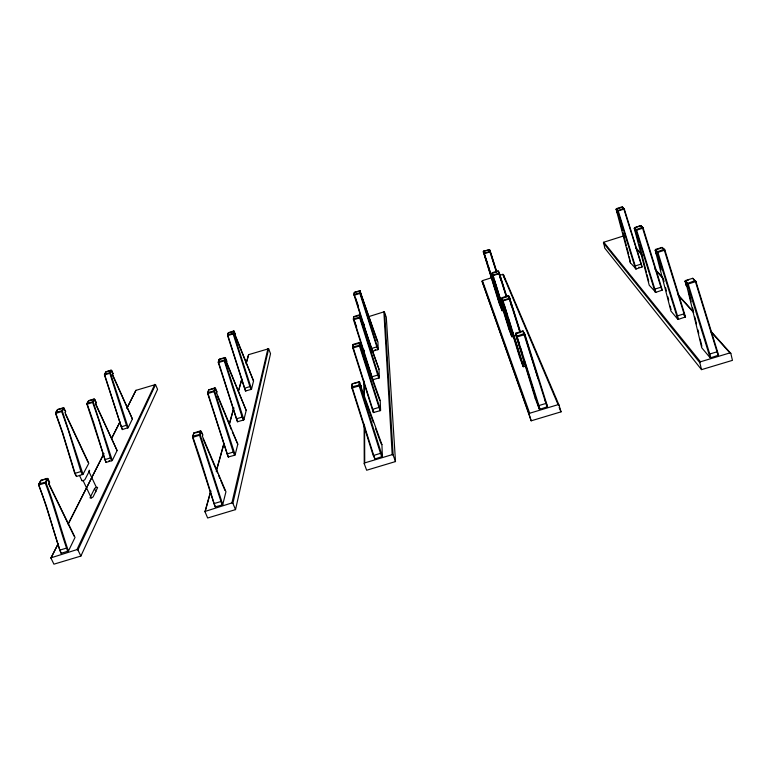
<?xml version="1.0" encoding="UTF-8"?>
<svg xmlns="http://www.w3.org/2000/svg" width="771" height="771" viewBox="0 0 771 771"><rect width="100%" height="100%" fill="white"/><g stroke="black" fill="none" stroke-linecap="round" stroke-linejoin="round"><path stroke-width="1.16" d="M634.321 228.457L634.658 227.561L640.711 225.643L643.149 228.081L662.308 290.127L655.832 292.334L649.24 285.251L634.321 228.457L634.658 227.561L636.586 230.009L655.832 292.334M360.953 385.606L360.722 387.64L360.953 385.606L358.92 381.77L352.183 383.862L351.74 387.428L373.183 455.41L375.024 458.947L382.377 456.461L381.915 444.549L361.098 387.167M371.95 351.441L378.224 349.475L377.925 341.977L359.662 290.715L354.323 292.421L353.985 294.782L369.964 345.408M382.377 456.461L359.816 385.625L359.681 382.223M380.585 410.326L360.057 345.793L359.932 342.931L359.238 342.526L353.108 344.454L352.839 348.049L373.366 412.533L380.064 410.712L380.585 410.326L380.199 400.438L359.932 342.931M372.605 379.862L379.322 377.78L360.221 317.691L360.105 315.194L359.459 314.819L353.754 316.63L353.388 319.29L371.188 375.718M378.224 349.475L360.375 293.269L360.259 291.062M638.677 241.94L634.658 227.965L640.711 225.643L642.927 227.57M641.395 226.019L640.711 226.048M655.254 250.373L655.629 249.419L662.154 247.366L664.92 250.132L685.515 316.929L678.538 319.3L677.834 319.29L670.943 311.089L655.254 250.373L655.629 249.419L657.846 252.204L678.538 319.3M701.533 369.646L699.837 362.707L700.299 361.84L729.886 352.916L730.783 353.253L732.45 360.356L701.533 369.646L604.724 248.069L603.654 242.267L624.558 235.637M662.135 247.78L664.669 249.563M685.062 281.579L685.486 280.538L692.705 278.302L695.962 281.569L718.601 355.142L710.901 357.744L710.101 357.705L701.745 347.76L686.884 286.388L685.062 281.579L685.486 280.538L688.156 283.844L710.901 357.744M693.524 278.755L692.705 278.302L695.432 281.598L718.177 355.556M235.531 509.621L232.871 503.338L232.042 502.885L204.893 511.491L207.659 517.996L235.531 509.621L270.525 353.648L268.607 348.752L248.57 354.67L246.421 362.225M232.871 503.338L268.655 348.839M231.898 502.914L267.961 348.521M222.752 504.562L225.951 491.744L202.397 436.261L202.648 434.603L201.318 431.49L200.421 430.902L193.916 432.926L192.586 437.388L215.09 506.875L222.125 505.015L222.752 504.562L200.248 435.017L201.164 431.346M235.136 454.871L237.796 444.202L216.535 392.767L216.728 391.35L215.543 388.459L214.724 387.919L208.777 389.789L207.659 393.605L228.139 457.01L234.567 455.266L235.136 454.871L214.656 391.408L215.398 388.324M243.896 419.723L246.2 410.461L226.549 361.985L225.604 358.014L224.853 357.493L219.301 359.257L218.318 362.64L237.372 421.747L243.366 420.079L243.896 419.723L224.833 360.577L225.469 357.869M251.529 389.104L253.553 380.98L235.271 335.154L234.374 331.463L233.671 330.981L228.476 332.638L227.599 335.664L245.419 391.013L251.038 389.422L251.529 389.104L233.709 333.718L234.259 331.318M204.941 511.751L210.724 490.886M216.834 468.864L223.908 443.364M229.373 423.655L233.555 408.591M238.702 390.039L241.593 379.611M205.365 510.913L210.82 491.233M216.266 471.553L223.966 443.768M229.421 424.089L233.912 407.878M238.403 391.678L241.93 378.947M246.094 363.893L248.667 354.631M216.824 391.87L216.294 393.181L216.535 392.767M246.2 410.461L226.317 362.389L226.799 361.204M253.553 380.98L235.049 335.549L235.483 334.469M228.476 332.638L227.522 335.173M117.096 450.572L95.421 403.821L95.989 402.115L94.785 399.474L94.014 398.983L88.626 400.689L86.94 404.255L105.955 462.455L112.287 460.489L117.096 450.572L95.565 403.435M132.39 418.971L112.325 374.706L112.836 373.154L111.718 370.658L111.005 370.186L105.945 371.795L104.451 374.985L122.232 429.543L128.179 427.683L132.39 418.971L112.47 374.34M65.602 411.627L65.015 412.552L88.8 463.284L83.008 474.281L76.531 476.488L74.729 473.346L62.345 432.704L55.551 413.468L57.555 409.565L63.367 407.724L65.545 411.097L65.39 412.157L65.545 411.097M49.614 482.579L48.939 483.735L75.038 537.416L68.426 551.063L61.015 553.299C53.122 530.795 47.388 507.347 38.579 485.065L40.863 480.372L47.156 478.415L48.081 478.974L49.546 481.991L48.804 484.121L74.141 536.211M95.421 403.821L96.057 402.597M112.325 374.706L112.894 373.598M80.878 556.074L77.919 550.002L77.081 549.569L50.847 557.886L53.922 564.17L80.878 556.074L157.573 389.336L155.491 384.556L135.831 390.386L127.562 406.992M55.522 412.88L57.555 409.565L64.215 408.254M38.55 484.4L40.863 480.372L47.609 478.666L49.383 483.118M104.413 374.484L105.945 371.795L110.311 370.774M77.919 550.002L155.54 384.642M76.946 549.598L154.846 384.334M483.35 251.905L483.61 251.095L502.48 310.79L499.338 303.909L483.35 251.905L483.61 251.095L489.72 249.688L496.707 271.556M514.353 336.146L511.819 336.734L508.831 328.87L491.869 273.609L492.149 272.751L498.027 270.881L498.692 271.257L506.904 296.951M525.928 366.042L523.191 366.649L519.731 357.561L501.67 298.599L501.979 297.683L508.311 295.698L509.024 296.103L520.271 331.366M515.558 333.91L515.944 333.101L522.911 330.932L524.955 334.508L547.555 406.683L540.037 409.228L539.343 409.16L535.17 398.173L515.558 333.91L539.343 409.16M616.183 209.278L616.492 208.623L622.13 206.83L624.308 208.999L642.204 266.911L636.171 268.973L630.399 262.815L616.183 209.461L617.677 211.109L635.574 268.983M94.515 488.689L90.062 497.738A1.783 0.617 -25.8 0 0 91.286 497.912A1.783 0.617 -25.8 0 0 93.137 496.803L97.541 487.754A1.706 0.588 -25.5 0 0 96.404 487.445A1.706 0.588 -25.5 0 0 94.515 488.689L95.951 491.734M218.241 362.1L219.301 359.257L225.604 358.014M51.281 557.327L58.336 543.401M68.118 524.135L103.96 453.464M111.564 438.477L119.717 422.412M126.772 408.495L136.004 390.29M50.905 558.137L57.979 544.201M68.301 523.837L103.642 454.158M111.795 438.082L119.948 422.007M207.582 393.017L208.777 389.789L208.44 390.502M192.499 436.733L193.916 432.926L193.55 433.707M202.445 435.76L202.744 435.191M353.985 294.782L354.323 292.421L358.766 291.371M353.388 319.29L353.754 316.63L353.436 317.305M361.088 294.801L361.387 294.291M352.704 347.47L353.108 344.454L352.761 345.177M68.426 551.063C60.543 528.54 54.78 505.082 45.99 482.771L47.869 478.858L47.156 478.415L45.171 482.897C54.028 505.313 59.772 528.906 67.742 551.535M112.287 460.489L93.272 402.24L94.621 399.349M128.179 427.683L110.398 373.087L111.573 370.523M86.901 403.705L88.626 400.689L94.785 399.474M351.74 387.428L352.183 383.862L358.014 382.455M360.722 386.791L361.098 386.184M501.95 310.78L483.918 253.293L490.356 251.23M83.008 474.281L62.384 411.3L64.022 408.119M511.819 336.734L492.515 275.218L499.425 273.03M523.191 366.649L502.432 300.478L509.872 298.146M516.531 336.407L524.001 333.564L524.733 333.862M361.387 294.907L377.086 340.849M617.475 210.637L624.096 208.517M616.183 209.461L616.492 208.623L618.188 210.801L636.171 268.973M515.597 334.094L522.006 331.626M655.186 292.334L635.815 229.825L642.33 227.291L661.923 290.445M524.482 336.127L524.752 334.913M501.67 298.599L508.397 296.074L509.689 298.329M677.834 319.29L656.988 251.982L664.033 249.274L685.12 317.286M491.869 273.609L498.114 271.247L499.762 274.784M710.101 357.705L687.173 283.564L694.989 280.615L695.673 280.933M490.578 254.025L490.732 253.004M219.581 359.556L218.993 359.922M228.727 332.927L228.187 333.265M510.017 301.095L509.997 299.35M41.316 480.612L40.506 481.143M88.492 401.469L88.973 400.949M55.551 413.468L62.384 411.3M104.451 374.985L110.398 373.087M86.94 404.255L93.272 402.24M535.17 398.173L535.662 397.759M38.579 485.065L45.99 482.771M227.599 335.664L233.709 333.718M218.318 362.64L224.833 360.577M630.399 262.815L629.271 256.82M508.831 328.87L509.255 328.552L507.53 322.904M207.659 393.605L214.656 391.408M354.101 295.274L360.375 293.269M353.513 319.82L360.221 317.691M192.586 437.388L200.248 435.017M484.072 253.775L490.52 251.712M352.839 348.049L360.057 345.793M492.688 275.739L499.598 273.551M617.677 211.109L624.308 208.999M351.884 388.083L359.816 385.625M502.625 301.056L510.074 298.724M636.036 230.336L643.149 228.081M657.239 252.541L664.92 250.132M516.743 337.052L524.955 334.508M112.691 374.07L112.836 373.154M687.462 284.2L695.962 281.569M235.232 334.961L235.396 334.026M95.845 403.088L95.989 402.115M361.271 293.847L359.662 290.715L359.826 293.298L377.771 349.783M226.529 361.724L226.703 360.732M360.992 319.165L360.105 315.194M491.445 277.782L482.434 280.634L482.058 281.299L531.18 420.812L561.028 411.849L559.033 405.112L558.088 404.669L529.523 413.285L529.118 414.123L531.18 420.812M499.107 274.515L499.608 274.312M216.728 391.35L216.545 392.41M395.494 461.569L393.152 455.073L392.333 454.611L364.731 462.908L364.22 463.641L366.649 470.233L395.494 461.569L386.281 317.083L384.093 311.802L368.499 316.698M361.088 346.063L359.238 342.526L359.431 345.842L380.064 410.712M202.648 434.603L200.421 430.902L199.496 435.123L222.125 505.015M229.768 332.6L234.374 331.463M483.706 251.452L489.19 249.698L490.587 252.57M616.501 209.008L622.766 207.177M355.084 316.592L360.192 315.349M500.456 274.929L503.357 274.457L559.033 405.112M210.069 389.769L214.03 388.526M353.311 344.782L360.028 343.085M656.699 249.496L661.046 248.127M110.359 372.586L104.625 374.002L104.683 374.773L121.317 426.845L126.405 425.245L127.649 428.011M233.632 333.217L227.782 334.662L227.898 335.424L244.667 388.218L249.9 386.589L251.038 389.422M360.25 292.787L354.284 294.262L354.458 295.014L371.371 348.55L376.749 346.873M635.381 265.899L641.058 264.116L623.855 208.989L622.139 207.216M93.233 401.701L87.123 403.194L87.181 404.033L93.464 421.988L104.952 459.622L110.378 457.935L111.718 460.856M224.756 360.038L218.501 361.57L218.627 362.399L236.562 418.807L242.142 417.082L243.366 420.079M360.096 317.16L353.706 318.731L353.899 319.551L371.988 376.817L377.742 375.034L378.84 378.118M492.245 273.107L511.414 333.583L513.39 332.966M655.003 289.058L661.104 287.169M195.342 432.878L201.318 431.49M688.532 280.018L685.438 280.972L686.392 284.894L685.901 285.029M62.355 410.712L55.743 412.331L55.791 413.237L62.644 432.637L75.038 473.346L80.897 471.534L82.381 474.676M214.569 390.82L207.862 392.458L207.987 393.355L227.252 453.917L233.247 452.076L234.567 455.266M359.912 345.206L353.051 346.883L353.253 347.779L372.711 409.314L378.889 407.425M502.075 298.059L522.777 363.305L524.897 362.649M677.68 315.802L684.263 313.787M45.961 482.106L38.791 483.831L38.829 484.863L46.299 505.815L59.762 550.128L66.113 548.22M200.161 434.362L192.808 436.135L192.933 437.147L200.258 458.552L214.087 503.569L220.66 501.584M359.662 384.97L352.116 386.801L352.347 387.803L373.723 455.401L380.517 453.348L381.809 456.904M516.898 336.32L515.944 333.101L538.919 405.556L545.955 403.435L547.063 407.117M709.995 353.937L717.281 351.74M516.609 337.428L517.187 337.264M502.605 301.673L503.135 301.538M656.044 253.534L655.61 249.833M492.746 276.49L493.247 276.375M383.881 311.831L392.188 454.639M616.906 212.247L618.024 213.355L617.542 213.172M379.322 377.78L378.985 369.213L362.582 324.263M379.679 400.38L380.199 400.438M381.337 444.462L381.915 444.549M237.796 444.202L232.322 431.943M517.148 338.893L517.823 339.047L516.801 338.006M503.068 302.926L503.685 303.08L503.434 302.444M493.151 277.599L493.729 277.762L493.517 277.213M484.545 255.606L487.532 263.749M686.884 286.388L687.453 286.581L686.132 285.607M524.415 333.795L522.911 330.932L545.955 403.435M359.835 291.033L360.346 291.216M656.873 254.7L657.403 254.893L656.256 254.054M635.796 232.447L636.306 232.64M359.787 382.377L358.92 381.77L359.132 385.702L380.517 453.348M635.265 231.888L635.853 232.158M617.079 212.68L617.629 212.941M233.247 452.076L213.972 391.485L214.724 387.919L215.543 388.459M126.405 425.245L109.771 373.145L111.005 370.186L111.718 370.658M634.321 228.264L635.815 229.825M655.263 250.17L656.988 251.982M685.082 281.376L687.173 283.564M225.122 357.792L224.207 360.626L242.142 417.082M635.641 247.549L641.241 253.775M654.839 268.896L662.038 276.895M678.037 294.686L692.435 310.694M710.833 331.144L730.831 353.378M635.815 248.175L642.243 255.336M655.919 270.554L663.147 278.61M678.432 295.621L693.707 312.631M710.592 331.434L729.886 352.916M683.944 315.117L685.515 316.929M603.76 242.219L700.444 361.782M603.356 242.913L699.837 362.707M59.762 550.128L61.401 553.453M75.038 473.346L76.531 476.488M81.957 480.323A1.744 0.578 -25.4 0 0 83.095 480.622L91.286 497.912M79.48 475.408L81.957 480.651M88.81 471.283L96.404 487.445M64.774 410.153L63.367 407.724L61.641 411.386L68.484 430.806L80.897 471.534M65.381 414.027L87.933 462.128M104.952 459.622L106.302 462.533M95.739 402.24L94.014 398.983L92.597 402.317L98.881 420.282L110.378 457.935M121.317 426.845L122.56 429.601M111.323 370.446L112.585 373.289M214.087 503.569L215.572 507M502.711 274.216L558.088 404.669M559.158 407.435L561.028 411.849M203.072 438.892L217.547 472.951M218.472 475.148L219.88 478.444M220.805 480.641L225.007 490.539M227.252 453.917L228.582 457.097M524.945 335.481L538.023 378.619M217.673 396.506L231.406 429.726M215.022 388.218L215.928 390.405M236.562 418.807L237.786 421.804M225.537 358.823L226.366 360.876M244.667 388.218L245.814 391.061M544.49 399.031L547.555 406.683M235.078 334.18L233.671 330.981L233.121 333.756L249.9 386.589M483.311 251.741L483.918 253.293M491.821 273.435L492.515 275.218M501.632 298.425L502.432 300.478M373.723 455.401L375.024 458.947M372.711 409.314L373.896 412.601M361.127 388.757L363.951 396.554M365.165 399.898L373.251 422.18M375.679 428.869L380.932 443.354M371.988 376.817L373.097 379.901M361.281 348.974L379.284 399.262M482.434 280.634L529.658 413.227M354.631 321.44L356.645 327.106M482.058 281.299L529.118 414.123M378.985 369.213L361.185 318.144M360.77 318.317L359.459 314.819L359.643 317.729L377.742 375.034M371.371 348.55L372.403 351.47M355.537 298.02L358.303 305.856M520.107 332.686L508.397 296.074M506.065 295.977L498.114 271.247M496.264 271.71L489.19 249.698M488.226 266.024L499.396 302.483M522.777 363.305L523.808 366.688M504.388 305.383L507.549 315.753M508.253 318.057L510.71 326.114M512.108 330.72L518.43 351.441M511.414 333.583L512.387 336.763M494.423 280.018L506.836 320.649M510.816 301.74L519.779 331.376M510.72 303.408L511.761 306.868M500.032 275.42L505.911 294.821M499.955 277.03L500.986 280.422M538.919 405.556L540.037 409.228M518.17 340.204L519.22 343.654M520.618 348.261L522.372 354.014M524.473 360.924L527.615 371.285M528.318 373.588L530.062 379.342M532.163 386.252L535.305 396.612M490.963 253.563L496.563 271.99M503.396 274.553L504.918 279.594M618.323 214.502L622.467 230.51M623.055 232.803L626.312 245.38M626.91 247.664L628.683 254.526M641.058 264.116L641.848 267.2M639.265 244.262L646.368 272.163M646.956 274.486L648.729 281.454M657.692 256.059L661.181 270.014M663.214 278.167L664.082 281.656M665.537 287.467L666.404 290.966M667.85 296.777L668.727 300.276M670.172 306.087L671.049 309.576M688.59 291.255L691.134 301.779M692.551 307.619L693.399 311.127M694.816 316.977L696.512 323.993M697.919 329.834L698.777 333.342M700.184 339.182L701.889 346.198M384.575 312.159L393.152 455.073M373.318 410.326L373.366 412.533M364.134 324.071L364.143 327.665M364.24 350.4L364.269 356.385M364.384 383.919L364.452 398.279M364.567 425.804L364.731 462.908M363.864 349.909L363.883 354.699M363.97 381.067L364.018 394.251M364.114 424.214L364.249 463.776M83.095 480.622A1.744 0.578 -25.4 0 0 85.051 479.369L89.532 470.705A1.715 0.559 -25.2 0 0 89.108 470.291M639.12 267.103A1.59 0.52 -14.4 0 1 638.793 267.258M375.544 349.6A1.532 0.52 -19.5 0 1 375.063 349.783M109.434 460.624A1.648 0.54 -24.8 0 1 108.971 460.74"/></g></svg>
